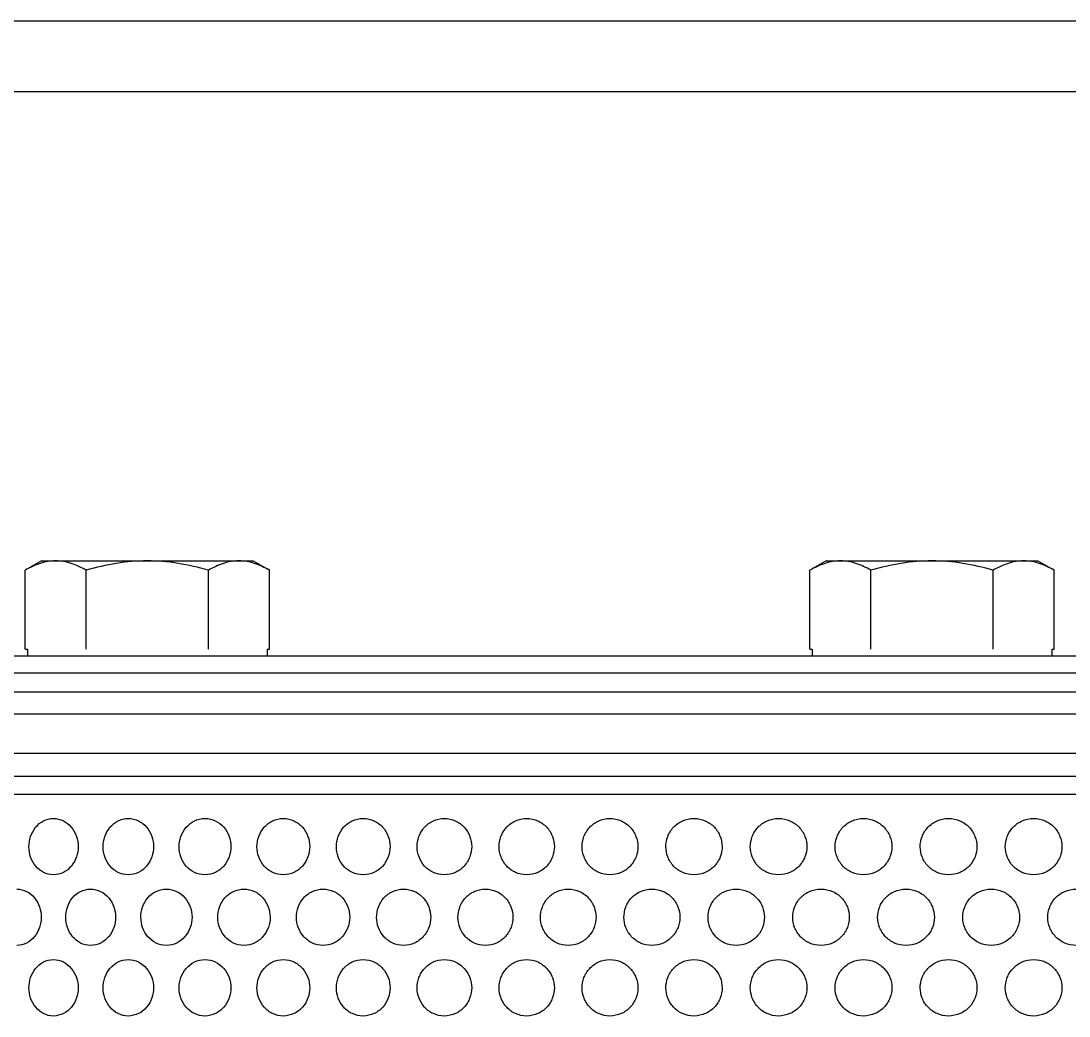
# Model space of a CAD drawing. Header units: millimetres. Extents: x 750 to 8479, y 2174 to 4333.
# Drawn here: x 1148.3 to 1296.8, y 3035.1 to 3176.1 of the extents above; entities that cross this region are included whole.
import ezdxf

# ---------------------------------------------------------------- set-up
doc = ezdxf.new("R2010")
doc.units = ezdxf.units.MM
doc.header["$LTSCALE"] = 153.67
doc.layers.get('0').update_dxf_attribs({"linetype": 'CONTINUOUS'})
doc.layers.add('00_BUW_DATUM', color=7, linetype='CONTINUOUS')
doc.layers.add('02___PRT_ALL_AXES', color=7, linetype='CONTINUOUS')

msp = doc.modelspace()

# ---------------------------------------------------------------- linework, layer by layer
at = {"color": 0, "linetype": 'Continuous'}
for p, q in [((1148.84129, 3087.06591), (1149.1618, 3087.06591)), ((1183.16179, 3087.06591), (1183.4823, 3087.06591)), ((1260.09129, 3087.06591), (1260.41179, 3087.06591)), ((1294.41179, 3087.06591), (1294.7323, 3087.06591))]:
    msp.add_line(p, q, dxfattribs=at)
at = {"layer": '00_BUW_DATUM', "color": 0, "linetype": 'Continuous'}
for p, q in [((1151.16179, 3099.56591), (1148.84129, 3098.22617)), ((1151.16179, 3099.56591), (1181.16179, 3099.56591)), ((1181.16179, 3099.56591), (1183.4823, 3098.22617)), ((1262.41179, 3099.56591), (1260.09129, 3098.22617)), ((1262.41179, 3099.56591), (1292.41179, 3099.56591)), ((1292.41179, 3099.56591), (1294.7323, 3098.22617)), ((1148.84129, 3087.06591), (1148.84129, 3098.22617)), ((1157.50154, 3087.06591), (1157.50154, 3098.22617)), ((1174.82205, 3087.06591), (1174.82205, 3098.22617)), ((1183.4823, 3087.06591), (1183.4823, 3098.22617)), ((1260.09129, 3087.06591), (1260.09129, 3098.22617)), ((1268.75154, 3087.06591), (1268.75154, 3098.22617)), ((1286.07205, 3087.06591), (1286.07205, 3098.22617)), ((1294.7323, 3087.06591), (1294.7323, 3098.22617)), ((1149.1618, 3087.06591), (1149.1618, 3086.06591)), ((1183.16179, 3087.06591), (1183.16179, 3086.06591)), ((1260.41179, 3087.06591), (1260.41179, 3086.06591)), ((1294.41179, 3087.06591), (1294.41179, 3086.06591))]:
    msp.add_line(p, q, dxfattribs=at)
for points, knots in [([(1153.17141, 3099.56591), (1152.43205, 3099.56591), (1150.90235, 3099.28912), (1149.52101, 3098.6186), (1148.84129, 3098.22617)], [0, 0, 0, 0, 0.485068846, 1, 1, 1, 1]), ([(1157.50154, 3098.22617), (1156.82183, 3098.6186), (1155.4405, 3099.28913), (1153.91079, 3099.56591), (1153.17141, 3099.56591)], [0, 0, 0, 0, 0.514923019, 1, 1, 1, 1]), ([(1166.16179, 3099.56591), (1164.69785, 3099.56591), (1161.76523, 3099.31016), (1158.90864, 3098.63236), (1157.50154, 3098.22617)], [0, 0, 0, 0, 0.499895575, 1, 1, 1, 1]), ([(1174.82205, 3098.22617), (1173.41497, 3098.63235), (1170.55839, 3099.31017), (1167.62576, 3099.56591), (1166.16179, 3099.56591)], [0, 0, 0, 0, 0.500095806, 1, 1, 1, 1]), ([(1179.15218, 3099.56591), (1178.41282, 3099.56591), (1176.88311, 3099.28912), (1175.50177, 3098.6186), (1174.82205, 3098.22617)], [0, 0, 0, 0, 0.485068846, 1, 1, 1, 1]), ([(1183.4823, 3098.22617), (1182.80259, 3098.6186), (1181.42126, 3099.28913), (1179.89155, 3099.56591), (1179.15218, 3099.56591)], [0, 0, 0, 0, 0.514923019, 1, 1, 1, 1]), ([(1264.42141, 3099.56591), (1263.68205, 3099.56591), (1262.15235, 3099.28912), (1260.77101, 3098.6186), (1260.09129, 3098.22617)], [0, 0, 0, 0, 0.485068846, 1, 1, 1, 1]), ([(1268.75154, 3098.22617), (1268.07183, 3098.6186), (1266.6905, 3099.28913), (1265.16079, 3099.56591), (1264.42141, 3099.56591)], [0, 0, 0, 0, 0.514923019, 1, 1, 1, 1]), ([(1277.41179, 3099.56591), (1275.94785, 3099.56591), (1273.01523, 3099.31016), (1270.15864, 3098.63236), (1268.75154, 3098.22617)], [0, 0, 0, 0, 0.499895575, 1, 1, 1, 1]), ([(1286.07205, 3098.22617), (1284.66497, 3098.63235), (1281.80839, 3099.31017), (1278.87576, 3099.56591), (1277.41179, 3099.56591)], [0, 0, 0, 0, 0.500095806, 1, 1, 1, 1]), ([(1290.40218, 3099.56591), (1289.66282, 3099.56591), (1288.13311, 3099.28912), (1286.75177, 3098.6186), (1286.07205, 3098.22617)], [0, 0, 0, 0, 0.485068846, 1, 1, 1, 1]), ([(1294.7323, 3098.22617), (1294.05259, 3098.6186), (1292.67126, 3099.28913), (1291.14155, 3099.56591), (1290.40218, 3099.56591)], [0, 0, 0, 0, 0.514923019, 1, 1, 1, 1])]:
    msp.add_open_spline(points, degree=3, knots=knots, dxfattribs=at)
at = {"layer": '02___PRT_ALL_AXES', "color": 0, "linetype": 'Continuous'}
for p, q in [((1032.41179, 3176.06591), (1522.41179, 3176.06591)), ((1032.41179, 3166.06591), (1522.41179, 3166.06591)), ((1522.41179, 3086.06591), (1032.41179, 3086.06591)), ((1529.25067, 3083.65331), (1023.94441, 3083.65331)), ((1538.06146, 3080.94215), (1015.07662, 3080.94215)), ((1012.81221, 3077.88197), (1538.5751, 3077.88197)), ((1538.18463, 3072.24985), (1012.81221, 3072.24985)), ((1012.91179, 3069.06591), (1538.54864, 3069.06591)), ((1529.25067, 3066.47852), (1023.94441, 3066.47852))]:
    msp.add_line(p, q, dxfattribs=at)
for points in [[(1152.85908, 3055.06591), (1152.34347, 3055.08775), (1151.42343, 3055.29974), (1150.27063, 3056.24269), (1149.54705, 3057.58256), (1149.30912, 3059.04925), (1149.53745, 3060.52312), (1150.25951, 3061.87762), (1151.41825, 3062.83075), (1152.34139, 3063.04428), (1152.85908, 3063.06591)], [(1152.85908, 3063.06591), (1153.3747, 3063.04407), (1154.29877, 3062.83209), (1155.4646, 3061.88914), (1156.20029, 3060.54927), (1156.44281, 3059.08257), (1156.21007, 3057.60871), (1155.47586, 3056.25421), (1154.30398, 3055.30107), (1153.37677, 3055.08754), (1152.85908, 3055.06591)], [(1163.46178, 3055.06591), (1162.93247, 3055.08775), (1161.98778, 3055.29974), (1160.80363, 3056.24269), (1160.06016, 3057.58256), (1159.81566, 3059.04925), (1160.05029, 3060.52312), (1160.79221, 3061.87762), (1161.98246, 3062.83075), (1162.93034, 3063.04428), (1163.46178, 3063.06591)], [(1163.46178, 3063.06591), (1163.99109, 3063.04407), (1164.93948, 3062.83209), (1166.13554, 3061.88914), (1166.89009, 3060.54927), (1167.13879, 3059.08257), (1166.90012, 3057.60871), (1166.14709, 3056.25421), (1164.94482, 3055.30107), (1163.99322, 3055.08754), (1163.46178, 3055.06591)], [(1174.32986, 3055.06591), (1173.78809, 3055.08775), (1172.82093, 3055.29974), (1171.6082, 3056.24269), (1170.84657, 3057.58256), (1170.59606, 3059.04925), (1170.83646, 3060.52312), (1171.59651, 3061.87762), (1172.81549, 3062.83075), (1173.78591, 3063.04428), (1174.32986, 3063.06591)], [(1174.32986, 3063.06591), (1174.87162, 3063.04407), (1175.84212, 3062.83209), (1177.06563, 3061.88914), (1177.83728, 3060.54927), (1178.09159, 3059.08257), (1177.84754, 3057.60871), (1177.07745, 3056.25421), (1175.84759, 3055.30107), (1174.8738, 3055.08754), (1174.32986, 3055.06591)], [(1185.438, 3055.06591), (1184.88503, 3055.08775), (1183.89767, 3055.29974), (1182.65918, 3056.24269), (1181.88116, 3057.58256), (1181.62523, 3059.04925), (1181.87083, 3060.52312), (1182.64723, 3061.87762), (1183.89211, 3062.83075), (1184.8828, 3063.04428), (1185.438, 3063.06591)], [(1185.438, 3063.06591), (1185.99096, 3063.04407), (1186.98131, 3062.83209), (1188.22941, 3061.88914), (1189.01637, 3060.54927), (1189.27569, 3059.08257), (1189.02683, 3057.60871), (1188.24147, 3056.25421), (1186.98688, 3055.30107), (1185.99319, 3055.08754), (1185.438, 3055.06591)], [(1196.76033, 3055.06591), (1196.19745, 3055.08775), (1195.19219, 3055.29974), (1193.93082, 3056.24269), (1193.13823, 3057.58256), (1192.87747, 3059.04925), (1193.12771, 3060.52312), (1193.91865, 3061.87762), (1195.18653, 3062.83075), (1196.19519, 3063.04428), (1196.76033, 3063.06591)], [(1196.76033, 3063.06591), (1197.32321, 3063.04407), (1198.33109, 3062.83209), (1199.60089, 3061.88914), (1200.40133, 3060.54927), (1200.66506, 3059.08257), (1200.41196, 3057.60871), (1199.61315, 3056.25421), (1198.33677, 3055.30107), (1197.32547, 3055.08754), (1196.76033, 3055.06591)], [(1208.2705, 3055.06591), (1207.69902, 3055.08775), (1206.67818, 3055.29974), (1205.39688, 3056.24269), (1204.59156, 3057.58256), (1204.32658, 3059.04925), (1204.58087, 3060.52312), (1205.38452, 3061.87762), (1206.67244, 3062.83075), (1207.69672, 3063.04428), (1208.2705, 3063.06591)], [(1208.2705, 3063.06591), (1208.84197, 3063.04407), (1209.86505, 3062.83209), (1211.15358, 3061.88914), (1211.96563, 3060.54927), (1212.23315, 3059.08257), (1211.97642, 3057.60871), (1211.16602, 3056.25421), (1209.87081, 3055.30107), (1208.84427, 3055.08754), (1208.2705, 3055.06591)], [(1219.94168, 3055.06591), (1219.36294, 3055.08775), (1218.32891, 3055.29974), (1217.03066, 3056.24269), (1216.21448, 3057.58256), (1215.9459, 3059.04925), (1216.20364, 3060.52312), (1217.01813, 3061.87762), (1218.32309, 3062.83075), (1219.36061, 3063.04428), (1219.94168, 3063.06591)], [(1219.94168, 3063.06591), (1220.52043, 3063.04407), (1221.55631, 3062.83209), (1222.86058, 3061.88914), (1223.68235, 3060.54927), (1223.95304, 3059.08257), (1223.69326, 3057.60871), (1222.87317, 3056.25421), (1221.56215, 3055.30107), (1220.52276, 3055.08754), (1219.94168, 3055.06591)], [(1231.74671, 3055.06591), (1231.16204, 3055.08775), (1230.11724, 3055.29974), (1228.80505, 3056.24269), (1227.97992, 3057.58256), (1227.70837, 3059.04925), (1227.96897, 3060.52312), (1228.79239, 3061.87762), (1230.11136, 3062.83075), (1231.15969, 3063.04428), (1231.74671, 3063.06591)], [(1231.74671, 3063.06591), (1232.33138, 3063.04407), (1233.37766, 3062.83209), (1234.69462, 3061.88914), (1235.52419, 3060.54927), (1235.79743, 3059.08257), (1235.53521, 3057.60871), (1234.70734, 3056.25421), (1233.38355, 3055.30107), (1232.33373, 3055.08754), (1231.74671, 3055.06591)], [(1243.65809, 3055.06591), (1243.06886, 3055.08775), (1242.01571, 3055.29974), (1240.69265, 3056.24269), (1239.86049, 3057.58256), (1239.58659, 3059.04925), (1239.84944, 3060.52312), (1240.67988, 3061.87762), (1242.00978, 3062.83075), (1243.06649, 3063.04428), (1243.65809, 3063.06591)], [(1243.65809, 3063.06591), (1244.24731, 3063.04407), (1245.30156, 3062.83209), (1246.62815, 3061.88914), (1247.46359, 3060.54927), (1247.73874, 3059.08257), (1247.47469, 3057.60871), (1246.64096, 3056.25421), (1245.3075, 3055.30107), (1244.24969, 3055.08754), (1243.65809, 3055.06591)], [(1255.64807, 3055.06591), (1255.05566, 3055.08775), (1253.99661, 3055.29974), (1252.66576, 3056.24269), (1251.8285, 3057.58256), (1251.5529, 3059.04925), (1251.81738, 3060.52312), (1252.65291, 3061.87762), (1253.99065, 3062.83075), (1255.05327, 3063.04428), (1255.64807, 3063.06591)], [(1255.64807, 3063.06591), (1256.24049, 3063.04407), (1257.30024, 3062.83209), (1258.63337, 3061.88914), (1259.47274, 3060.54927), (1259.74915, 3059.08257), (1259.48389, 3057.60871), (1258.64624, 3056.25421), (1257.3062, 3055.30107), (1256.24287, 3055.08754), (1255.64807, 3055.06591)], [(1267.68874, 3055.06591), (1267.09452, 3055.08775), (1266.03205, 3055.29974), (1264.6965, 3056.24269), (1263.8561, 3057.58256), (1263.57943, 3059.04925), (1263.84494, 3060.52312), (1264.68361, 3061.87762), (1266.02606, 3062.83075), (1267.09213, 3063.04428), (1267.68874, 3063.06591)], [(1267.68874, 3063.06591), (1268.28296, 3063.04407), (1269.34575, 3062.83209), (1270.68232, 3061.88914), (1271.52366, 3060.54927), (1271.80069, 3059.08257), (1271.53484, 3057.60871), (1270.69522, 3056.25421), (1269.35174, 3055.30107), (1268.28536, 3055.08754), (1267.68874, 3055.06591)], [(1279.75206, 3055.06591), (1279.15741, 3055.08775), (1278.09398, 3055.29974), (1276.75685, 3056.24269), (1275.91527, 3057.58256), (1275.63818, 3059.04925), (1275.90409, 3060.52312), (1276.74394, 3061.87762), (1278.088, 3062.83075), (1279.15502, 3063.04428), (1279.75206, 3063.06591)], [(1279.75206, 3063.06591), (1280.3467, 3063.04407), (1281.41005, 3062.83209), (1282.74694, 3061.88914), (1283.5883, 3060.54927), (1283.8653, 3059.08257), (1283.59947, 3057.60871), (1282.75984, 3056.25421), (1281.41604, 3055.30107), (1280.3491, 3055.08754), (1279.75206, 3055.06591)], [(1291.80992, 3055.06591), (1291.21623, 3055.08775), (1290.15433, 3055.29974), (1288.81873, 3056.24269), (1287.97792, 3057.58256), (1287.70106, 3059.04925), (1287.96675, 3060.52312), (1288.80584, 3061.87762), (1290.14835, 3062.83075), (1291.21385, 3063.04428), (1291.80992, 3063.06591)], [(1291.80992, 3063.06591), (1292.40361, 3063.04407), (1293.46504, 3062.83209), (1294.79914, 3061.88914), (1295.63855, 3060.54927), (1295.91488, 3059.08257), (1295.6497, 3057.60871), (1294.81201, 3056.25421), (1293.47102, 3055.30107), (1292.40599, 3055.08754), (1291.80992, 3055.06591)], [(1147.66499, 3053.06591), (1148.17331, 3053.04407), (1149.08442, 3052.83209), (1150.2341, 3051.88914), (1150.95971, 3050.54927), (1151.19893, 3049.08257), (1150.96936, 3047.60871), (1150.24521, 3046.25421), (1149.08955, 3045.30107), (1148.17535, 3045.08754), (1147.66499, 3045.06591)], [(1158.1257, 3045.06591), (1157.60309, 3045.08775), (1156.67045, 3045.29974), (1155.50163, 3046.24269), (1154.7679, 3047.58256), (1154.52661, 3049.04925), (1154.75816, 3050.52312), (1155.49036, 3051.87762), (1156.6652, 3052.83075), (1157.60099, 3053.04428), (1158.1257, 3053.06591)], [(1158.1257, 3053.06591), (1158.64831, 3053.04407), (1159.58482, 3052.83209), (1160.76611, 3051.88914), (1161.51144, 3050.54927), (1161.75713, 3049.08257), (1161.52135, 3047.60871), (1160.77752, 3046.25421), (1159.5901, 3045.30107), (1158.65042, 3045.08754), (1158.1257, 3045.06591)], [(1168.86421, 3045.06591), (1168.32852, 3045.08775), (1167.37232, 3045.29974), (1166.17353, 3046.24269), (1165.42076, 3047.58256), (1165.17318, 3049.04925), (1165.41077, 3050.52312), (1166.16197, 3051.87762), (1167.36693, 3052.83075), (1168.32637, 3053.04428), (1168.86421, 3053.06591)], [(1168.86421, 3053.06591), (1169.39991, 3053.04407), (1170.35963, 3052.83209), (1171.56977, 3051.88914), (1172.33309, 3050.54927), (1172.58467, 3049.08257), (1172.34324, 3047.60871), (1171.58146, 3046.25421), (1170.36504, 3045.30107), (1169.40206, 3045.08754), (1168.86421, 3045.06591)], [(1179.85552, 3045.06591), (1179.308, 3045.08775), (1178.33045, 3045.29974), (1177.10448, 3046.24269), (1176.33443, 3047.58256), (1176.08114, 3049.04925), (1176.32421, 3050.52312), (1177.09266, 3051.87762), (1178.32495, 3052.83075), (1179.30579, 3053.04428), (1179.85552, 3053.06591)], [(1179.85552, 3053.06591), (1180.40305, 3053.04407), (1181.38375, 3052.83209), (1182.61992, 3051.88914), (1183.39946, 3050.54927), (1183.65634, 3049.08257), (1183.40981, 3047.60871), (1182.63186, 3046.25421), (1181.38928, 3045.30107), (1180.40525, 3045.08754), (1179.85552, 3045.06591)], [(1191.07403, 3045.06591), (1190.51594, 3045.08775), (1189.51934, 3045.29974), (1188.26904, 3046.24269), (1187.48351, 3047.58256), (1187.22509, 3049.04925), (1187.47308, 3050.52312), (1188.25698, 3051.87762), (1189.51373, 3052.83075), (1190.5137, 3053.04428), (1191.07403, 3053.06591)], [(1191.07403, 3053.06591), (1191.63211, 3053.04407), (1192.63151, 3052.83209), (1193.89083, 3051.88914), (1194.68476, 3050.54927), (1194.94636, 3049.08257), (1194.69531, 3047.60871), (1193.90299, 3046.25421), (1192.63714, 3045.30107), (1191.63436, 3045.08754), (1191.07403, 3045.06591)], [(1202.4936, 3045.06591), (1201.92626, 3045.08775), (1200.91291, 3045.29974), (1199.64121, 3046.24269), (1198.84202, 3047.58256), (1198.57907, 3049.04925), (1198.83141, 3050.52312), (1199.62894, 3051.87762), (1200.90721, 3052.83075), (1201.92398, 3053.04428), (1202.4936, 3053.06591)], [(1202.4936, 3053.06591), (1203.06094, 3053.04407), (1204.07672, 3052.83209), (1205.35626, 3051.88914), (1206.16273, 3050.54927), (1206.42844, 3049.08257), (1206.17345, 3047.60871), (1205.36861, 3046.25421), (1204.08244, 3045.30107), (1203.06323, 3045.08754), (1202.4936, 3045.06591)], [(1214.08765, 3045.06591), (1213.51237, 3045.08775), (1212.48465, 3045.29974), (1211.19449, 3046.24269), (1210.3835, 3047.58256), (1210.11665, 3049.04925), (1210.37274, 3050.52312), (1211.18204, 3051.87762), (1212.47886, 3052.83075), (1213.51006, 3053.04428), (1214.08765, 3053.06591)], [(1214.08765, 3053.06591), (1214.66293, 3053.04407), (1215.69271, 3052.83209), (1216.98949, 3051.88914), (1217.80663, 3050.54927), (1218.07582, 3049.08257), (1217.81749, 3047.60871), (1217.00201, 3046.25421), (1215.69851, 3045.30107), (1214.66525, 3045.08754), (1214.08765, 3045.06591)], [(1225.82918, 3045.06591), (1225.2473, 3045.08775), (1224.20759, 3045.29974), (1222.90198, 3046.24269), (1222.08109, 3047.58256), (1221.81095, 3049.04925), (1222.07019, 3050.52312), (1222.88939, 3051.87762), (1224.20173, 3052.83075), (1225.24496, 3053.04428), (1225.82918, 3053.06591)], [(1225.82918, 3053.06591), (1226.41105, 3053.04407), (1227.45244, 3052.83209), (1228.76344, 3051.88914), (1229.58935, 3050.54927), (1229.86139, 3049.08257), (1229.60032, 3047.60871), (1228.7761, 3046.25421), (1227.45831, 3045.30107), (1226.4134, 3045.08754), (1225.82918, 3045.06591)], [(1237.69083, 3045.06591), (1237.10372, 3045.08775), (1236.05443, 3045.29974), (1234.73642, 3046.24269), (1233.90754, 3047.58256), (1233.63473, 3049.04925), (1233.89653, 3050.52312), (1234.72371, 3051.87762), (1236.04853, 3052.83075), (1237.10135, 3053.04428), (1237.69083, 3053.06591)], [(1237.69083, 3053.06591), (1238.27795, 3053.04407), (1239.32852, 3052.83209), (1240.65068, 3051.88914), (1241.48343, 3050.54927), (1241.7577, 3049.08257), (1241.4945, 3047.60871), (1240.66345, 3046.25421), (1239.33444, 3045.30107), (1238.28031, 3045.08754), (1237.69083, 3045.06591)], [(1249.645, 3045.06591), (1249.054, 3045.08775), (1247.9976, 3045.29974), (1246.67025, 3046.24269), (1245.8353, 3047.58256), (1245.56047, 3049.04925), (1245.82421, 3050.52312), (1246.65744, 3051.87762), (1247.99165, 3052.83075), (1249.05162, 3053.04428), (1249.645, 3053.06591)], [(1249.645, 3053.06591), (1250.23599, 3053.04407), (1251.29329, 3052.83209), (1252.62354, 3051.88914), (1253.46119, 3050.54927), (1253.73705, 3049.08257), (1253.47232, 3047.60871), (1252.63638, 3046.25421), (1251.29925, 3045.30107), (1250.23837, 3045.08754), (1249.645, 3045.06591)], [(1261.66382, 3045.06591), (1261.07033, 3045.08775), (1260.00926, 3045.29974), (1258.67567, 3046.24269), (1257.8366, 3047.58256), (1257.56038, 3049.04925), (1257.82546, 3050.52312), (1258.6628, 3051.87762), (1260.00329, 3052.83075), (1261.06794, 3053.04428), (1261.66382, 3053.06591)], [(1261.66382, 3053.06591), (1262.25731, 3053.04407), (1263.31889, 3052.83209), (1264.65413, 3051.88914), (1265.49473, 3050.54927), (1265.77153, 3049.08257), (1265.5059, 3047.60871), (1264.66702, 3046.25421), (1263.32487, 3045.30107), (1262.2597, 3045.08754), (1261.66382, 3045.06591)], [(1273.71932, 3045.06591), (1273.12472, 3045.08775), (1272.06146, 3045.29974), (1270.72473, 3046.24269), (1269.88349, 3047.58256), (1269.60653, 3049.04925), (1269.87232, 3050.52312), (1270.71183, 3051.87762), (1272.05547, 3052.83075), (1273.12232, 3053.04428), (1273.71932, 3053.06591)], [(1273.71932, 3053.06591), (1274.31393, 3053.04407), (1275.37731, 3052.83209), (1276.71443, 3051.88914), (1277.55602, 3050.54927), (1277.83312, 3049.08257), (1277.5672, 3047.60871), (1276.72733, 3046.25421), (1275.3833, 3045.30107), (1274.31632, 3045.08754), (1273.71932, 3045.06591)], [(1285.78343, 3045.06591), (1285.18909, 3045.08775), (1284.12611, 3045.29974), (1282.78936, 3046.24269), (1281.94791, 3047.58256), (1281.67086, 3049.04925), (1281.93674, 3050.52312), (1282.77645, 3051.87762), (1284.12013, 3052.83075), (1285.1867, 3053.04428), (1285.78343, 3053.06591)], [(1285.78343, 3053.06591), (1286.37776, 3053.04407), (1287.44047, 3052.83209), (1288.77635, 3051.88914), (1289.61698, 3050.54927), (1289.89373, 3049.08257), (1289.62814, 3047.60871), (1288.78924, 3046.25421), (1287.44645, 3045.30107), (1286.38016, 3045.08754), (1285.78343, 3045.06591)], [(1297.82803, 3045.06591), (1297.23534, 3045.08775), (1296.17513, 3045.29974), (1294.84146, 3046.24269), (1294.00177, 3047.58256), (1293.72526, 3049.04925), (1293.99062, 3050.52312), (1294.82859, 3051.87762), (1296.16916, 3052.83075), (1297.23296, 3053.04428), (1297.82803, 3053.06591)], [(1152.85908, 3035.06591), (1152.34347, 3035.08775), (1151.42343, 3035.29974), (1150.27063, 3036.24269), (1149.54705, 3037.58256), (1149.30912, 3039.04925), (1149.53745, 3040.52312), (1150.25951, 3041.87762), (1151.41825, 3042.83075), (1152.34139, 3043.04428), (1152.85908, 3043.06591)], [(1152.85908, 3043.06591), (1153.3747, 3043.04407), (1154.29877, 3042.83209), (1155.4646, 3041.88914), (1156.20029, 3040.54927), (1156.44281, 3039.08257), (1156.21007, 3037.60871), (1155.47586, 3036.25421), (1154.30398, 3035.30107), (1153.37677, 3035.08754), (1152.85908, 3035.06591)], [(1163.46178, 3035.06591), (1162.93247, 3035.08775), (1161.98778, 3035.29974), (1160.80363, 3036.24269), (1160.06016, 3037.58256), (1159.81566, 3039.04925), (1160.05029, 3040.52312), (1160.79221, 3041.87762), (1161.98246, 3042.83075), (1162.93034, 3043.04428), (1163.46178, 3043.06591)], [(1163.46178, 3043.06591), (1163.99109, 3043.04407), (1164.93948, 3042.83209), (1166.13554, 3041.88914), (1166.89009, 3040.54927), (1167.13879, 3039.08257), (1166.90012, 3037.60871), (1166.14709, 3036.25421), (1164.94482, 3035.30107), (1163.99322, 3035.08754), (1163.46178, 3035.06591)], [(1174.32986, 3035.06591), (1173.78809, 3035.08775), (1172.82093, 3035.29974), (1171.6082, 3036.24269), (1170.84657, 3037.58256), (1170.59606, 3039.04925), (1170.83646, 3040.52312), (1171.59651, 3041.87762), (1172.81549, 3042.83075), (1173.78591, 3043.04428), (1174.32986, 3043.06591)], [(1174.32986, 3043.06591), (1174.87162, 3043.04407), (1175.84212, 3042.83209), (1177.06563, 3041.88914), (1177.83728, 3040.54927), (1178.09159, 3039.08257), (1177.84754, 3037.60871), (1177.07745, 3036.25421), (1175.84759, 3035.30107), (1174.8738, 3035.08754), (1174.32986, 3035.06591)], [(1185.438, 3035.06591), (1184.88503, 3035.08775), (1183.89767, 3035.29974), (1182.65918, 3036.24269), (1181.88116, 3037.58256), (1181.62523, 3039.04925), (1181.87083, 3040.52312), (1182.64723, 3041.87762), (1183.89211, 3042.83075), (1184.8828, 3043.04428), (1185.438, 3043.06591)], [(1185.438, 3043.06591), (1185.99096, 3043.04407), (1186.98131, 3042.83209), (1188.22941, 3041.88914), (1189.01637, 3040.54927), (1189.27569, 3039.08257), (1189.02683, 3037.60871), (1188.24147, 3036.25421), (1186.98688, 3035.30107), (1185.99319, 3035.08754), (1185.438, 3035.06591)], [(1196.76033, 3035.06591), (1196.19745, 3035.08775), (1195.19219, 3035.29974), (1193.93082, 3036.24269), (1193.13823, 3037.58256), (1192.87747, 3039.04925), (1193.12771, 3040.52312), (1193.91865, 3041.87762), (1195.18653, 3042.83075), (1196.19519, 3043.04428), (1196.76033, 3043.06591)], [(1196.76033, 3043.06591), (1197.32321, 3043.04407), (1198.33109, 3042.83209), (1199.60089, 3041.88914), (1200.40133, 3040.54927), (1200.66506, 3039.08257), (1200.41196, 3037.60871), (1199.61315, 3036.25421), (1198.33677, 3035.30107), (1197.32547, 3035.08754), (1196.76033, 3035.06591)], [(1208.2705, 3035.06591), (1207.69902, 3035.08775), (1206.67818, 3035.29974), (1205.39688, 3036.24269), (1204.59156, 3037.58256), (1204.32658, 3039.04925), (1204.58087, 3040.52312), (1205.38452, 3041.87762), (1206.67244, 3042.83075), (1207.69672, 3043.04428), (1208.2705, 3043.06591)], [(1208.2705, 3043.06591), (1208.84197, 3043.04407), (1209.86505, 3042.83209), (1211.15358, 3041.88914), (1211.96563, 3040.54927), (1212.23315, 3039.08257), (1211.97642, 3037.60871), (1211.16602, 3036.25421), (1209.87081, 3035.30107), (1208.84427, 3035.08754), (1208.2705, 3035.06591)], [(1219.94168, 3035.06591), (1219.36294, 3035.08775), (1218.32891, 3035.29974), (1217.03066, 3036.24269), (1216.21448, 3037.58256), (1215.9459, 3039.04925), (1216.20364, 3040.52312), (1217.01813, 3041.87762), (1218.32309, 3042.83075), (1219.36061, 3043.04428), (1219.94168, 3043.06591)], [(1219.94168, 3043.06591), (1220.52043, 3043.04407), (1221.55631, 3042.83209), (1222.86058, 3041.88914), (1223.68235, 3040.54927), (1223.95304, 3039.08257), (1223.69326, 3037.60871), (1222.87317, 3036.25421), (1221.56215, 3035.30107), (1220.52276, 3035.08754), (1219.94168, 3035.06591)], [(1231.74671, 3035.06591), (1231.16204, 3035.08775), (1230.11724, 3035.29974), (1228.80505, 3036.24269), (1227.97992, 3037.58256), (1227.70837, 3039.04925), (1227.96897, 3040.52312), (1228.79239, 3041.87762), (1230.11136, 3042.83075), (1231.15969, 3043.04428), (1231.74671, 3043.06591)], [(1231.74671, 3043.06591), (1232.33138, 3043.04407), (1233.37766, 3042.83209), (1234.69462, 3041.88914), (1235.52419, 3040.54927), (1235.79743, 3039.08257), (1235.53521, 3037.60871), (1234.70734, 3036.25421), (1233.38355, 3035.30107), (1232.33373, 3035.08754), (1231.74671, 3035.06591)], [(1243.65809, 3035.06591), (1243.06886, 3035.08775), (1242.01571, 3035.29974), (1240.69265, 3036.24269), (1239.86049, 3037.58256), (1239.58659, 3039.04925), (1239.84944, 3040.52312), (1240.67988, 3041.87762), (1242.00978, 3042.83075), (1243.06649, 3043.04428), (1243.65809, 3043.06591)], [(1243.65809, 3043.06591), (1244.24731, 3043.04407), (1245.30156, 3042.83209), (1246.62815, 3041.88914), (1247.46359, 3040.54927), (1247.73874, 3039.08257), (1247.47469, 3037.60871), (1246.64096, 3036.25421), (1245.3075, 3035.30107), (1244.24969, 3035.08754), (1243.65809, 3035.06591)], [(1255.64807, 3035.06591), (1255.05566, 3035.08775), (1253.99661, 3035.29974), (1252.66576, 3036.24269), (1251.8285, 3037.58256), (1251.5529, 3039.04925), (1251.81738, 3040.52312), (1252.65291, 3041.87762), (1253.99065, 3042.83075), (1255.05327, 3043.04428), (1255.64807, 3043.06591)], [(1255.64807, 3043.06591), (1256.24049, 3043.04407), (1257.30024, 3042.83209), (1258.63337, 3041.88914), (1259.47274, 3040.54927), (1259.74915, 3039.08257), (1259.48389, 3037.60871), (1258.64624, 3036.25421), (1257.3062, 3035.30107), (1256.24287, 3035.08754), (1255.64807, 3035.06591)], [(1267.68874, 3035.06591), (1267.09452, 3035.08775), (1266.03205, 3035.29974), (1264.6965, 3036.24269), (1263.8561, 3037.58256), (1263.57943, 3039.04925), (1263.84494, 3040.52312), (1264.68361, 3041.87762), (1266.02606, 3042.83075), (1267.09213, 3043.04428), (1267.68874, 3043.06591)], [(1267.68874, 3043.06591), (1268.28296, 3043.04407), (1269.34575, 3042.83209), (1270.68232, 3041.88914), (1271.52366, 3040.54927), (1271.80069, 3039.08257), (1271.53484, 3037.60871), (1270.69522, 3036.25421), (1269.35174, 3035.30107), (1268.28536, 3035.08754), (1267.68874, 3035.06591)], [(1279.75206, 3035.06591), (1279.15741, 3035.08775), (1278.09398, 3035.29974), (1276.75685, 3036.24269), (1275.91527, 3037.58256), (1275.63818, 3039.04925), (1275.90409, 3040.52312), (1276.74394, 3041.87762), (1278.088, 3042.83075), (1279.15502, 3043.04428), (1279.75206, 3043.06591)], [(1279.75206, 3043.06591), (1280.3467, 3043.04407), (1281.41005, 3042.83209), (1282.74694, 3041.88914), (1283.5883, 3040.54927), (1283.8653, 3039.08257), (1283.59947, 3037.60871), (1282.75984, 3036.25421), (1281.41604, 3035.30107), (1280.3491, 3035.08754), (1279.75206, 3035.06591)], [(1291.80992, 3035.06591), (1291.21623, 3035.08775), (1290.15433, 3035.29974), (1288.81873, 3036.24269), (1287.97792, 3037.58256), (1287.70106, 3039.04925), (1287.96675, 3040.52312), (1288.80584, 3041.87762), (1290.14835, 3042.83075), (1291.21385, 3043.04428), (1291.80992, 3043.06591)], [(1291.80992, 3043.06591), (1292.40361, 3043.04407), (1293.46504, 3042.83209), (1294.79914, 3041.88914), (1295.63855, 3040.54927), (1295.91488, 3039.08257), (1295.6497, 3037.60871), (1294.81201, 3036.25421), (1293.47102, 3035.30107), (1292.40599, 3035.08754), (1291.80992, 3035.06591)]]:
    msp.add_open_spline(points, degree=3, dxfattribs=at)

doc.saveas('drawing.dxf')
